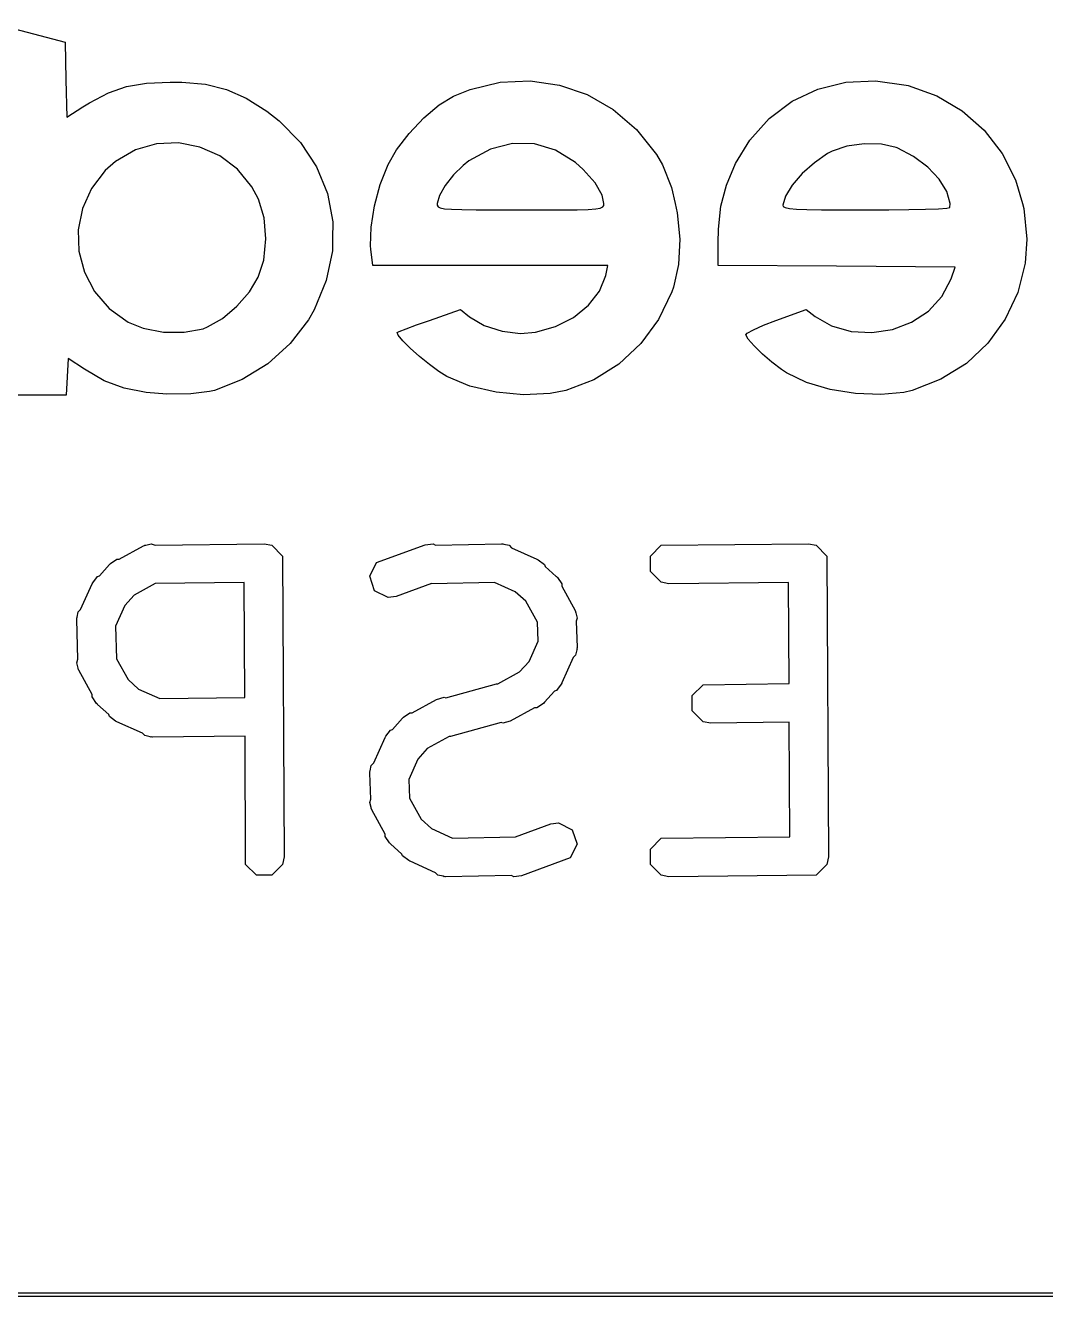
# Model space of a CAD drawing. Extents: x 139.1 to 157.9, y -115.6 to -94.4.
# Drawn here: x 148.628 to 151.351, y -115.576 to -112.183 of the extents above; entities that cross this region are included whole.
import ezdxf

# ---------------------------------------------------------------- set-up
doc = ezdxf.new("R2010")
doc.units = 0
doc.layers.add('BLACK', color=7, linetype='CONTINUOUS')

msp = doc.modelspace()

# ---------------------------------------------------------------- linework, layer by layer
at = {"layer": 'BLACK', "linetype": 'CONTINUOUS'}
for p, q in [((148.5646, -112.182555), (148.649075, -112.205079)), ((148.649075, -112.205079), (148.733549, -112.227603)), ((148.733549, -112.227603), (148.735861, -112.327455)), ((148.735861, -112.327455), (148.738173, -112.427307)), ((148.849024, -112.362743), (148.897653, -112.345897)), ((148.897653, -112.345897), (148.950646, -112.336777)), ((148.950646, -112.336777), (149.013757, -112.333746)), ((149.013757, -112.333746), (149.045037, -112.334071)), ((149.045037, -112.334071), (149.108607, -112.339739)), ((149.108607, -112.339739), (149.164239, -112.353548)), ((149.164239, -112.353548), (149.217135, -112.377067)), ((149.770204, -112.371584), (149.814755, -112.353662)), ((149.814755, -112.353662), (149.894867, -112.334307)), ((149.894867, -112.334307), (149.974831, -112.330467)), ((149.974831, -112.330467), (150.052925, -112.341649)), ((150.052925, -112.341649), (150.127426, -112.367359)), ((150.67419, -112.385007), (150.742916, -112.35251)), ((150.742916, -112.35251), (150.81762, -112.333956)), ((150.81762, -112.333956), (150.896702, -112.330083)), ((150.896702, -112.330083), (150.978564, -112.341627)), ((150.978564, -112.341627), (150.984074, -112.342965)), ((150.984074, -112.342965), (151.060327, -112.370116)), ((148.781189, -112.399955), (148.799009, -112.388953)), ((148.799009, -112.388953), (148.849024, -112.362743)), ((149.217135, -112.377067), (149.2725, -112.411868)), ((149.731994, -112.39499), (149.770204, -112.371584)), ((150.127426, -112.367359), (150.196614, -112.407104)), ((150.613038, -112.430713), (150.67419, -112.385007)), ((151.060327, -112.370116), (151.128398, -112.410515)), ((148.738173, -112.427307), (148.781189, -112.399955)), ((149.2725, -112.411868), (149.304998, -112.436901)), ((149.691287, -112.429401), (149.731994, -112.39499)), ((150.196614, -112.407104), (150.258765, -112.460393)), ((151.128398, -112.410515), (151.186994, -112.462509)), ((149.304998, -112.436901), (149.361992, -112.49498)), ((149.652063, -112.470665), (149.691287, -112.429401)), ((150.258765, -112.460393), (150.312158, -112.52673)), ((150.561059, -112.488889), (150.613038, -112.430713)), ((149.361992, -112.49498), (149.405079, -112.560376)), ((149.618306, -112.514633), (149.652063, -112.470665)), ((150.523366, -112.551455), (150.561059, -112.488889)), ((151.186994, -112.462509), (151.23482, -112.524445)), ((148.921137, -112.514848), (148.868255, -112.545585)), ((148.97786, -112.49868), (148.921137, -112.514848)), ((149.035943, -112.496426), (148.97786, -112.49868)), ((149.092907, -112.507433), (149.035943, -112.496426)), ((149.146269, -112.531047), (149.092907, -112.507433)), ((149.595724, -112.553431), (149.618306, -112.514633)), ((149.869407, -112.51317), (149.811347, -112.544472)), ((149.928152, -112.498049), (149.869407, -112.51317)), ((149.986351, -112.499021), (149.928152, -112.498049)), ((150.042771, -112.515994), (149.986351, -112.499021)), ((150.096181, -112.548879), (150.042771, -112.515994)), ((150.312158, -112.52673), (150.328554, -112.555137)), ((150.769136, -112.524694), (150.733902, -112.549054)), ((150.781538, -112.517907), (150.769136, -112.524694)), ((150.820201, -112.50478), (150.781538, -112.517907)), ((150.866272, -112.498648), (150.820201, -112.50478)), ((150.912651, -112.49985), (150.866272, -112.498648)), ((150.952241, -112.508724), (150.912651, -112.49985)), ((150.954607, -112.509654), (150.952241, -112.508724)), ((150.998, -112.53211), (150.954607, -112.509654)), ((151.23482, -112.524445), (151.270583, -112.594669)), ((148.868255, -112.545585), (148.840971, -112.569543)), ((149.19355, -112.566615), (149.146269, -112.531047)), ((149.405079, -112.560376), (149.433879, -112.631505)), ((149.574655, -112.606814), (149.595724, -112.553431)), ((149.796384, -112.556095), (149.770716, -112.581572)), ((149.811347, -112.544472), (149.796384, -112.556095)), ((150.116724, -112.566751), (150.096181, -112.548879)), ((150.328554, -112.555137), (150.352292, -112.615524)), ((150.498986, -112.609029), (150.523366, -112.551455)), ((150.733902, -112.549054), (150.701425, -112.578187)), ((151.036218, -112.56082), (150.998, -112.53211)), ((151.066896, -112.593113), (151.036218, -112.56082)), ((148.840971, -112.569543), (148.803764, -112.617506)), ((149.232268, -112.613481), (149.19355, -112.566615)), ((149.770716, -112.581572), (149.748382, -112.609938)), ((150.148784, -112.602608), (150.116724, -112.566751)), ((150.701425, -112.578187), (150.674618, -112.608901)), ((151.087668, -112.62632), (151.066896, -112.593113)), ((151.270583, -112.594669), (151.288978, -112.657769)), ((148.803764, -112.617506), (148.779758, -112.671102)), ((149.25012, -112.646231), (149.232268, -112.613481)), ((149.433879, -112.631505), (149.448017, -112.706779)), ((149.559123, -112.664614), (149.574655, -112.606814)), ((149.748382, -112.609938), (149.732612, -112.636863)), ((150.16731, -112.635832), (150.148784, -112.602608)), ((150.352292, -112.615524), (150.362026, -112.658184)), ((150.484161, -112.665224), (150.498986, -112.609029)), ((150.674618, -112.608901), (150.656397, -112.638004)), ((151.096168, -112.657769), (151.087668, -112.62632)), ((149.265174, -112.696123), (149.25012, -112.646231)), ((149.550261, -112.721199), (149.559123, -112.664614)), ((149.732612, -112.636863), (149.726638, -112.658017)), ((149.726638, -112.658017), (149.726933, -112.66254)), ((149.726933, -112.66254), (149.729061, -112.666624)), ((150.171674, -112.658184), (150.16731, -112.635832)), ((150.168666, -112.667129), (150.171227, -112.663213)), ((150.171227, -112.663213), (150.171674, -112.658184)), ((150.362026, -112.658184), (150.367725, -112.683159)), ((150.477414, -112.726716), (150.484161, -112.665224)), ((150.656397, -112.638004), (150.649675, -112.662304)), ((150.649675, -112.662304), (150.650755, -112.665556)), ((150.650755, -112.665556), (150.655913, -112.66869)), ((151.09566, -112.668895), (151.096168, -112.657769)), ((151.288978, -112.657769), (151.292989, -112.671528)), ((148.779758, -112.671102), (148.768761, -112.727902)), ((149.269695, -112.752407), (149.265174, -112.696123)), ((149.729061, -112.666624), (149.734857, -112.669709)), ((149.734857, -112.669709), (149.74615, -112.671933)), ((149.74615, -112.671933), (149.764771, -112.673439)), ((149.764771, -112.673439), (149.792551, -112.674366)), ((149.792551, -112.674366), (149.831321, -112.674854)), ((149.831321, -112.674854), (149.882913, -112.675044)), ((149.882913, -112.675044), (149.949156, -112.675076)), ((149.949156, -112.675076), (150.006396, -112.675054)), ((150.006396, -112.675054), (150.060083, -112.674892)), ((150.060083, -112.674892), (150.100673, -112.674453)), ((150.100673, -112.674453), (150.129995, -112.673595)), ((150.129995, -112.673595), (150.149881, -112.672182)), ((150.149881, -112.672182), (150.162161, -112.670073)), ((150.162161, -112.670073), (150.168666, -112.667129)), ((150.367725, -112.683159), (150.374226, -112.753198)), ((150.655913, -112.66869), (150.666951, -112.671064)), ((150.666951, -112.671064), (150.685637, -112.672779)), ((150.685637, -112.672779), (150.713737, -112.673936)), ((150.713737, -112.673936), (150.753018, -112.674637)), ((150.753018, -112.674637), (150.805248, -112.674983)), ((150.805248, -112.674983), (150.872193, -112.675076)), ((150.872193, -112.675076), (150.874295, -112.675075)), ((150.874295, -112.675075), (150.93282, -112.674841)), ((150.93282, -112.674841), (150.98554, -112.67421)), ((150.98554, -112.67421), (151.03032, -112.673241)), ((151.03032, -112.673241), (151.065023, -112.671992)), ((151.065023, -112.671992), (151.087515, -112.670524)), ((151.087515, -112.670524), (151.09566, -112.668895)), ((151.292989, -112.671528), (151.300746, -112.753369)), ((148.768761, -112.727902), (148.770581, -112.785476)), ((149.448017, -112.706779), (149.447488, -112.752407)), ((149.549205, -112.770935), (149.550261, -112.721199)), ((150.476606, -112.762639), (150.477414, -112.726716)), ((149.263705, -112.808816), (149.269695, -112.752407)), ((149.447488, -112.752407), (149.447114, -112.784614)), ((150.374226, -112.753198), (150.371171, -112.820797)), ((150.476606, -112.823227), (150.476606, -112.762639)), ((151.300746, -112.753369), (151.295959, -112.817489)), ((148.770581, -112.785476), (148.785026, -112.841395)), ((149.447114, -112.784614), (149.430792, -112.863424)), ((149.550102, -112.780154), (149.549205, -112.770935)), ((149.555468, -112.823421), (149.550102, -112.780154)), ((149.249355, -112.854492), (149.263705, -112.808816)), ((149.868722, -112.823421), (149.555468, -112.823421)), ((150.181976, -112.823421), (149.868722, -112.823421)), ((150.176678, -112.84991), (150.181976, -112.823421)), ((150.371171, -112.820797), (150.357932, -112.881111)), ((150.793135, -112.825385), (150.476606, -112.823227)), ((151.109665, -112.827542), (150.793135, -112.825385)), ((151.098691, -112.859457), (151.109665, -112.827542)), ((151.295959, -112.817489), (151.276421, -112.895503)), ((148.785026, -112.841395), (148.811903, -112.893229)), ((149.225756, -112.893727), (149.249355, -112.854492)), ((149.430792, -112.863424), (149.398675, -112.941623)), ((150.160368, -112.8917), (150.176678, -112.84991)), ((151.074334, -112.906468), (151.098691, -112.859457)), ((148.811903, -112.893229), (148.851022, -112.938548)), ((149.192253, -112.931872), (149.225756, -112.893727)), ((150.130593, -112.929717), (150.160368, -112.8917)), ((150.353431, -112.893819), (150.317925, -112.967291)), ((150.357932, -112.881111), (150.353431, -112.893819)), ((151.276421, -112.895503), (151.242975, -112.967132)), ((149.153488, -112.964592), (149.192253, -112.931872)), ((150.090269, -112.961971), (150.130593, -112.929717)), ((151.038185, -112.945088), (151.074334, -112.906468)), ((148.851022, -112.938548), (148.902189, -112.974923)), ((149.114104, -112.987555), (149.153488, -112.964592)), ((149.38305, -112.968907), (149.334544, -113.031819)), ((149.398675, -112.941623), (149.38305, -112.968907)), ((149.671988, -112.982178), (149.706191, -112.969897)), ((149.706191, -112.969897), (149.788761, -112.940612)), ((149.788761, -112.940612), (149.813329, -112.960223)), ((149.813329, -112.960223), (149.852459, -112.98329)), ((150.042318, -112.986475), (150.090269, -112.961971)), ((150.317925, -112.967291), (150.270063, -113.032083)), ((150.597804, -112.982821), (150.631132, -112.969977)), ((150.631132, -112.969977), (150.711486, -112.941217)), ((150.711486, -112.941217), (150.73621, -112.959873)), ((150.73621, -112.959873), (150.779582, -112.984876)), ((150.993072, -112.974532), (151.038185, -112.945088)), ((151.242975, -112.967132), (151.19686, -113.03074)), ((148.902189, -112.974923), (148.942327, -112.990996)), ((148.942327, -112.990996), (148.996002, -113.001102)), ((148.996002, -113.001102), (149.051375, -113.001713)), ((149.051375, -113.001713), (149.101777, -112.992249)), ((149.101777, -112.992249), (149.114104, -112.987555)), ((149.619983, -113.002161), (149.625526, -112.999654)), ((149.622244, -113.009832), (149.619983, -113.002161)), ((149.625526, -112.999654), (149.643971, -112.992519)), ((149.643971, -112.992519), (149.671988, -112.982178)), ((149.852459, -112.98329), (149.900275, -112.998977)), ((149.900275, -112.998977), (149.949314, -113.004732)), ((149.949314, -113.004732), (149.989658, -113.001242)), ((149.989658, -113.001242), (150.042318, -112.986475)), ((150.550778, -113.008848), (150.554663, -113.004358)), ((150.554663, -113.004358), (150.571224, -112.994809)), ((150.571224, -112.994809), (150.597804, -112.982821)), ((150.779582, -112.984876), (150.832251, -112.999972)), ((150.832251, -112.999972), (150.887276, -113.002758)), ((150.887276, -113.002758), (150.941826, -112.994017)), ((150.941826, -112.994017), (150.993072, -112.974532)), ((149.334544, -113.031819), (149.274655, -113.085698)), ((149.63485, -113.024813), (149.622244, -113.009832)), ((149.654938, -113.044558), (149.63485, -113.024813)), ((150.270063, -113.032083), (150.211671, -113.086443)), ((150.556814, -113.020131), (150.550778, -113.008848)), ((150.572683, -113.038158), (150.556814, -113.020131)), ((150.59503, -113.059789), (150.572683, -113.038158)), ((151.19686, -113.03074), (151.139314, -113.084693)), ((148.741791, -113.071333), (148.739337, -113.120446)), ((148.785339, -113.100565), (148.741791, -113.071333)), ((149.679643, -113.066519), (149.654938, -113.044558)), ((149.706102, -113.088149), (149.679643, -113.066519)), ((150.620497, -113.081883), (150.59503, -113.059789)), ((148.837835, -113.131087), (148.785339, -113.100565)), ((149.274655, -113.085698), (149.206284, -113.128199)), ((149.73145, -113.1069), (149.706102, -113.088149)), ((150.211671, -113.086443), (150.144573, -113.128617)), ((150.645727, -113.1013), (150.620497, -113.081883)), ((150.659144, -113.11023), (150.645727, -113.1013)), ((151.139314, -113.084693), (151.071578, -113.127354)), ((148.739337, -113.120446), (148.736883, -113.16956)), ((148.890957, -113.151292), (148.837835, -113.131087)), ((149.206284, -113.128199), (149.132331, -113.156976)), ((149.752561, -113.120085), (149.73145, -113.1069)), ((149.814356, -113.145508), (149.752561, -113.120085)), ((150.144573, -113.128617), (150.070597, -113.156855)), ((150.712313, -113.135562), (150.659144, -113.11023)), ((150.775502, -113.154163), (150.712313, -113.135562)), ((151.071578, -113.127354), (150.994888, -113.157089)), ((148.650742, -113.16956), (148.5646, -113.16956)), ((148.736883, -113.16956), (148.650742, -113.16956)), ((148.949966, -113.162764), (148.890957, -113.151292)), ((149.005515, -113.166734), (148.949966, -113.162764)), ((149.069352, -113.166259), (149.005515, -113.166734)), ((149.118861, -113.160223), (149.069352, -113.166259)), ((149.132331, -113.156976), (149.118861, -113.160223)), ((149.884561, -113.16193), (149.814356, -113.145508)), ((149.957621, -113.168711), (149.884561, -113.16193)), ((150.027984, -113.165207), (149.957621, -113.168711)), ((150.070597, -113.156855), (150.027984, -113.165207)), ((150.843458, -113.165299), (150.775502, -113.154163)), ((150.910925, -113.168237), (150.843458, -113.165299)), ((150.97265, -113.162244), (150.910925, -113.168237)), ((150.994888, -113.157089), (150.97265, -113.162244)), ((148.878114, -113.607564), (148.943001, -113.571882)), ((148.943001, -113.571882), (148.945578, -113.571176)), ((148.945578, -113.571176), (148.946444, -113.570311)), ((148.946444, -113.570311), (148.948849, -113.57028)), ((148.948849, -113.57028), (148.963074, -113.566385)), ((148.963074, -113.566385), (148.973805, -113.569962)), ((148.973805, -113.569962), (149.264883, -113.566251)), ((149.264883, -113.566251), (149.285295, -113.570311)), ((149.285295, -113.570311), (149.314163, -113.599179)), ((149.565215, -113.616548), (149.695055, -113.568988)), ((149.695055, -113.568988), (149.715704, -113.566385)), ((149.715704, -113.566385), (149.722344, -113.569705)), ((149.722344, -113.569705), (149.89819, -113.566251)), ((149.89819, -113.566251), (149.900809, -113.566772)), ((149.900809, -113.566772), (149.901971, -113.566385)), ((149.901971, -113.566385), (149.904412, -113.567488)), ((149.904412, -113.567488), (149.918602, -113.570311)), ((149.918602, -113.570311), (149.925155, -113.576864)), ((149.925155, -113.576864), (149.993077, -113.607564)), ((150.29595, -113.599179), (150.324818, -113.570311)), ((150.324818, -113.570311), (150.717763, -113.566251)), ((150.717763, -113.566251), (150.738175, -113.570311)), ((150.738175, -113.570311), (150.767043, -113.599179)), ((148.854633, -113.619127), (148.871937, -113.607564)), ((148.871937, -113.607564), (148.878114, -113.607564)), ((149.314163, -113.599179), (149.318223, -114.401911)), ((149.993077, -113.607564), (149.99311, -113.607565)), ((149.99311, -113.607565), (149.993143, -113.607594)), ((149.993143, -113.607594), (149.996551, -113.609135)), ((149.996551, -113.609135), (150.012992, -113.621895)), ((150.29595, -113.640003), (150.29595, -113.599179)), ((150.767043, -113.599179), (150.771103, -114.401911)), ((148.825077, -113.652158), (148.851993, -113.622077)), ((148.851993, -113.622077), (148.852054, -113.621895)), ((148.852054, -113.621895), (148.852255, -113.621784)), ((148.852255, -113.621784), (148.854633, -113.619127)), ((149.546957, -113.653063), (149.565215, -113.616548)), ((150.012992, -113.621895), (150.014635, -113.626825)), ((150.014635, -113.626825), (150.044716, -113.653741)), ((150.324818, -113.668871), (150.29595, -113.640003)), ((148.775115, -113.741639), (148.805816, -113.673719)), ((148.805816, -113.673685), (148.805847, -113.673649)), ((148.805816, -113.673719), (148.805816, -113.673685)), ((148.805847, -113.673649), (148.807387, -113.670244)), ((148.807387, -113.670244), (148.820147, -113.653802)), ((148.820147, -113.653802), (148.825077, -113.652158)), ((148.97387, -113.672841), (148.918177, -113.703467)), ((149.211796, -113.669808), (148.97387, -113.672841)), ((149.213349, -113.976695), (149.211796, -113.669808)), ((149.559867, -113.691792), (149.546957, -113.653063)), ((149.711493, -113.672845), (149.61703, -113.707447)), ((149.711923, -113.672931), (149.711493, -113.672845)), ((149.87951, -113.669638), (149.711923, -113.672931)), ((149.935316, -113.694863), (149.87951, -113.669638)), ((150.044716, -113.653741), (150.044899, -113.653802)), ((150.044899, -113.653802), (150.045009, -113.654003)), ((150.045009, -113.654003), (150.047667, -113.656381)), ((150.047667, -113.656381), (150.05923, -113.673686)), ((150.05923, -113.673686), (150.059229, -113.679862)), ((150.059229, -113.679862), (150.094912, -113.744749)), ((150.34523, -113.672931), (150.324818, -113.668871)), ((150.664676, -113.66963), (150.34523, -113.672931)), ((150.666041, -113.93953), (150.664676, -113.66963)), ((148.918177, -113.703467), (148.893116, -113.731475)), ((149.596382, -113.71005), (149.559867, -113.691792)), ((149.61703, -113.707447), (149.596382, -113.71005)), ((149.963326, -113.719925), (149.935316, -113.694863)), ((148.765741, -113.762379), (148.768563, -113.748192)), ((148.768563, -113.748192), (148.775115, -113.741639)), ((148.893116, -113.731475), (148.868296, -113.786386)), ((149.99418, -113.776034), (149.963326, -113.719925)), ((150.094912, -113.744749), (150.095617, -113.747326)), ((150.095617, -113.747326), (150.096483, -113.748192)), ((150.096483, -113.748192), (150.096599, -113.75091)), ((150.096599, -113.75091), (150.100409, -113.764822)), ((148.764503, -113.768604), (148.765024, -113.765983)), ((148.767763, -113.874764), (148.764503, -113.768604)), ((148.764637, -113.764822), (148.765741, -113.762379)), ((148.765024, -113.765983), (148.764637, -113.764822)), ((149.996329, -113.826259), (149.99418, -113.776034)), ((150.100409, -113.764822), (150.097559, -113.773369)), ((150.097559, -113.773369), (150.100543, -113.843111)), ((148.868296, -113.786386), (148.87096, -113.873106)), ((149.971929, -113.880239), (149.996329, -113.826259)), ((150.099305, -113.849333), (150.096483, -113.863523)), ((150.100409, -113.846892), (150.099305, -113.849333)), ((150.100543, -113.843111), (150.100021, -113.84573)), ((150.100021, -113.84573), (150.100409, -113.846892)), ((148.764637, -113.884145), (148.767763, -113.874764)), ((148.768483, -113.898191), (148.764637, -113.884145)), ((148.87096, -113.873106), (148.901719, -113.929043)), ((149.946869, -113.908247), (149.971929, -113.880239)), ((150.089929, -113.870076), (150.05923, -113.937996)), ((150.096483, -113.863523), (150.089929, -113.870076)), ((148.768563, -113.900776), (148.768483, -113.898191)), ((148.769428, -113.901641), (148.768563, -113.900776)), ((148.770134, -113.904218), (148.769428, -113.901641)), ((148.805816, -113.969106), (148.770134, -113.904218)), ((149.88875, -113.940206), (149.946869, -113.908247)), ((148.901719, -113.929043), (148.929729, -113.954104)), ((148.929729, -113.954104), (148.986114, -113.979592)), ((149.749763, -113.977628), (149.885253, -113.940377)), ((149.885253, -113.940377), (149.88875, -113.940206)), ((150.057659, -113.941472), (150.044899, -113.957914)), ((150.059198, -113.938066), (150.057659, -113.941472)), ((150.05923, -113.938031), (150.059198, -113.938066)), ((150.05923, -113.937996), (150.05923, -113.938031)), ((150.40771, -113.971712), (150.436578, -113.942844)), ((150.436578, -113.942844), (150.666041, -113.93953)), ((148.805817, -113.975284), (148.805816, -113.969106)), ((148.817379, -113.992589), (148.805817, -113.975284)), ((148.986114, -113.979592), (149.213349, -113.976695)), ((149.660435, -114.017351), (149.725323, -113.981669)), ((149.725323, -113.981669), (149.745396, -113.976172)), ((149.745396, -113.976172), (149.749763, -113.977628)), ((150.039968, -113.959557), (150.013052, -113.989639)), ((150.044899, -113.957914), (150.039968, -113.959557)), ((150.40771, -114.012536), (150.40771, -113.971712)), ((148.820038, -113.994968), (148.817379, -113.992589)), ((148.820147, -113.995166), (148.820038, -113.994968)), ((148.820325, -113.995225), (148.820147, -113.995166)), ((148.850411, -114.022143), (148.820325, -113.995225)), ((148.852054, -114.027072), (148.850411, -114.022143)), ((149.636953, -114.028914), (149.654257, -114.017351)), ((149.654257, -114.017351), (149.660435, -114.017351)), ((149.986931, -114.004151), (149.922044, -114.039833)), ((149.99311, -114.004151), (149.986931, -114.004151)), ((150.010414, -113.992588), (149.99311, -114.004151)), ((150.012792, -113.989929), (150.010414, -113.992588)), ((150.012992, -113.98982), (150.012792, -113.989929)), ((150.013052, -113.989639), (150.012992, -113.98982)), ((150.436578, -114.041404), (150.40771, -114.012536)), ((148.868495, -114.039832), (148.852054, -114.027072)), ((148.871902, -114.041372), (148.868495, -114.039832)), ((148.871938, -114.041404), (148.871902, -114.041372)), ((148.871972, -114.041403), (148.871938, -114.041404)), ((148.93989, -114.072104), (148.871972, -114.041403)), ((149.607397, -114.061945), (149.634313, -114.031864)), ((149.634313, -114.031864), (149.634374, -114.031682)), ((149.634374, -114.031682), (149.634575, -114.031571)), ((149.634575, -114.031571), (149.636953, -114.028914)), ((149.897603, -114.043874), (149.762114, -114.081125)), ((149.901971, -114.04533), (149.897603, -114.043874)), ((149.922044, -114.039833), (149.901971, -114.04533)), ((150.45699, -114.045464), (150.436578, -114.041404)), ((150.666561, -114.042438), (150.45699, -114.045464)), ((150.668112, -114.349083), (150.666561, -114.042438)), ((148.946444, -114.078658), (148.93989, -114.072104)), ((148.960631, -114.081479), (148.946444, -114.078658)), ((148.963074, -114.082584), (148.960631, -114.081479)), ((148.964235, -114.082196), (148.963074, -114.082584)), ((148.966856, -114.082718), (148.964235, -114.082196)), ((149.213869, -114.079568), (148.966856, -114.082718)), ((149.215603, -114.422323), (149.213869, -114.079568)), ((149.557436, -114.151425), (149.588137, -114.083506)), ((149.588137, -114.083471), (149.588169, -114.083434)), ((149.588137, -114.083506), (149.588137, -114.083471)), ((149.588169, -114.083434), (149.589709, -114.080029)), ((149.589709, -114.080029), (149.602469, -114.063588)), ((149.602469, -114.063588), (149.607397, -114.061945)), ((149.758615, -114.081295), (149.700497, -114.113254)), ((149.762114, -114.081125), (149.758615, -114.081295)), ((149.700497, -114.113254), (149.675437, -114.141262)), ((149.548061, -114.172166), (149.550883, -114.157979)), ((149.550883, -114.157979), (149.557436, -114.151425)), ((149.675437, -114.141262), (149.651036, -114.195244)), ((149.546823, -114.178391), (149.547344, -114.17577)), ((149.549806, -114.248132), (149.546823, -114.178391)), ((149.546957, -114.174609), (149.548061, -114.172166)), ((149.547344, -114.17577), (149.546957, -114.174609)), ((149.651036, -114.195244), (149.653185, -114.245468)), ((149.546957, -114.25668), (149.549806, -114.248132)), ((149.550766, -114.270588), (149.546957, -114.25668)), ((149.653185, -114.245468), (149.684042, -114.301579)), ((149.550883, -114.27331), (149.550766, -114.270588)), ((149.551749, -114.274176), (149.550883, -114.27331)), ((149.552455, -114.276753), (149.551749, -114.274176)), ((149.588137, -114.341638), (149.552455, -114.276753)), ((149.684042, -114.301579), (149.712048, -114.326637)), ((149.712048, -114.326637), (149.767856, -114.351863)), ((149.935872, -114.348656), (150.030335, -114.314055)), ((150.030335, -114.314055), (150.050984, -114.311452)), ((150.050984, -114.311452), (150.087499, -114.32971)), ((149.588137, -114.347816), (149.588137, -114.341638)), ((149.599699, -114.365121), (149.588137, -114.347816)), ((149.767856, -114.351863), (149.935443, -114.348571)), ((149.935443, -114.348571), (149.935872, -114.348656)), ((150.087499, -114.32971), (150.100409, -114.368439)), ((150.29595, -114.381499), (150.324818, -114.352631)), ((150.324818, -114.352631), (150.668112, -114.349083)), ((149.60236, -114.367502), (149.599699, -114.365121)), ((149.602469, -114.3677), (149.60236, -114.367502)), ((149.602647, -114.367759), (149.602469, -114.3677)), ((149.63273, -114.394676), (149.602647, -114.367759)), ((149.634374, -114.399607), (149.63273, -114.394676)), ((150.100409, -114.368439), (150.082151, -114.404954)), ((150.29595, -114.422323), (150.29595, -114.381499)), ((149.244471, -114.451191), (149.215603, -114.422323)), ((149.314163, -114.422323), (149.285295, -114.451191)), ((149.318223, -114.401911), (149.314163, -114.422323)), ((149.650816, -114.412367), (149.634374, -114.399607)), ((149.654221, -114.413906), (149.650816, -114.412367)), ((149.654256, -114.413937), (149.654221, -114.413906)), ((149.654289, -114.413937), (149.654256, -114.413937)), ((149.722211, -114.444637), (149.654289, -114.413937)), ((150.082151, -114.404954), (149.95231, -114.452514)), ((150.324818, -114.451191), (150.29595, -114.422323)), ((150.767043, -114.422323), (150.738175, -114.451191)), ((150.771103, -114.401911), (150.767043, -114.422323)), ((149.285295, -114.451191), (149.244471, -114.451191)), ((149.728765, -114.451191), (149.722211, -114.444637)), ((149.742954, -114.454013), (149.728765, -114.451191)), ((149.745396, -114.455117), (149.742954, -114.454013)), ((149.746557, -114.454729), (149.745396, -114.455117)), ((149.749177, -114.455251), (149.746557, -114.454729)), ((149.925021, -114.451796), (149.749177, -114.455251)), ((149.931662, -114.455117), (149.925021, -114.451796)), ((149.95231, -114.452514), (149.931662, -114.455117)), ((150.34523, -114.455251), (150.324818, -114.451191)), ((150.738175, -114.451191), (150.34523, -114.455251)), ((155.484927, -115.575719), (141.5161, -115.5761)), ((141.517272, -115.56648), (155.4861, -115.5661))]:
    msp.add_line(p, q, dxfattribs=at)

doc.saveas('drawing.dxf')
